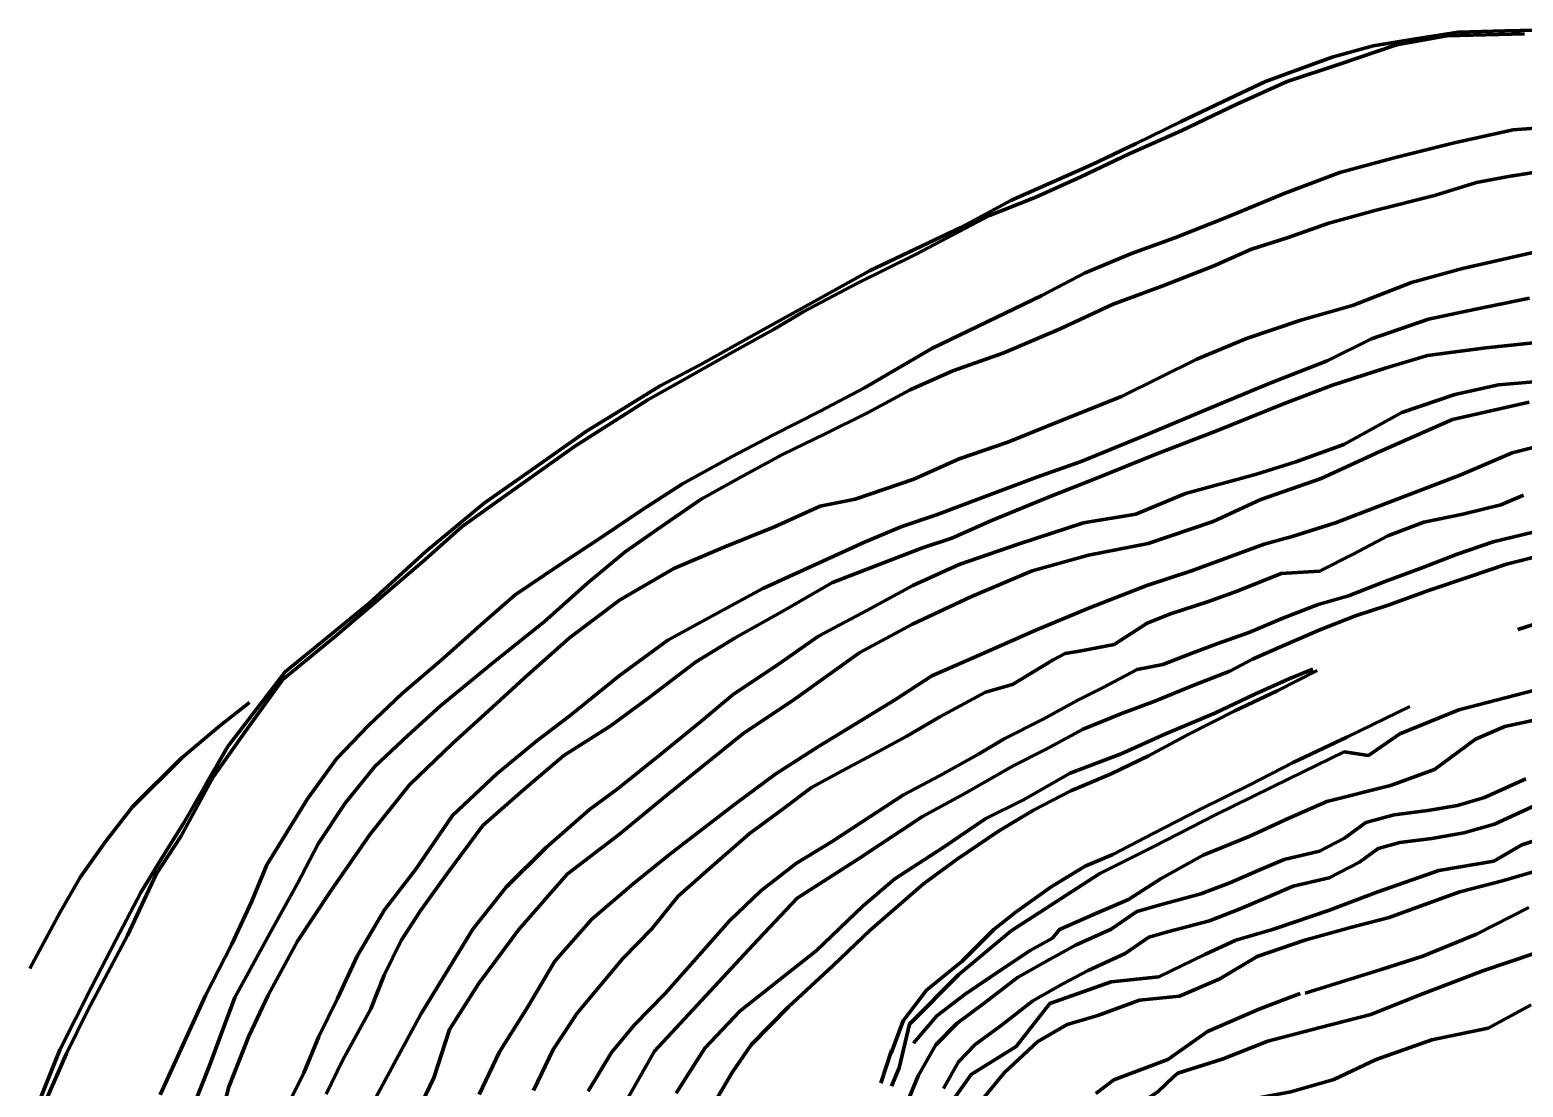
# Model space of a CAD drawing. Extents: x 334605 to 338795, y 3217454 to 3219673.
# Drawn here: x 334660.9 to 335033, y 3219407.8 to 3219671.1 of the extents above; entities that cross this region are included whole.
import ezdxf

# ---------------------------------------------------------------- set-up
doc = ezdxf.new("R2010")
doc.units = 0
doc.header["$MEASUREMENT"] = 0
doc.layers.add('CREST', color=5, linetype='Continuous', true_color=0x0000ff)
doc.layers.add('TOE', color=94, linetype='Continuous', true_color=0x00ac00)

msp = doc.modelspace()

# ---------------------------------------------------------------- linework, layer by layer
at = {"layer": 'CREST', "color": 5, "lineweight": 100, "true_color": 0x0000ff}
for points in [[(334661.247, 3219399.26, 1744.494), (334668.425, 3219417.159, 1745.753), (334676.2, 3219432.568, 1745.097), (334682.399, 3219444.445, 1744.954), (334688.598, 3219456.322, 1744.812), (334693.941, 3219464.991, 1744.043), (334699.285, 3219473.659, 1743.274), (334704.784, 3219483.18, 1742.988), (334710.283, 3219492.702, 1742.702), (334717.428, 3219502.001, 1742.826), (334724.573, 3219511.3, 1742.95), (334734.968, 3219519.771, 1742.257), (334745.362, 3219528.243, 1741.563), (334759.581, 3219541.236, 1742.081), (334774.141, 3219553.279, 1742.167), (334786.892, 3219562.224, 1742.396), (334799.644, 3219571.168, 1742.625), (334808.801, 3219576.848, 1742.917), (334817.959, 3219582.528, 1743.208), (334827.929, 3219587.697, 1742.805), (334842.95, 3219596.093, 1743.145), (334856.545, 3219603.589, 1743.033), (334870.139, 3219611.085, 1742.921), (334881.496, 3219616.506, 1742.535), (334892.852, 3219621.926, 1742.148), (334905.478, 3219628.707, 1742.146), (334915.459, 3219633.104, 1742.935), (334925.439, 3219637.501, 1743.724), (334936.527, 3219642.873, 1743.977), (334947.614, 3219648.244, 1744.23), (334958.213, 3219653.276, 1744.673), (334968.812, 3219658.308, 1745.116), (334985.397, 3219664.376, 1746.141), (334995.636, 3219667.141, 1745.888), (335006.206, 3219668.869, 1745.086), (335016.776, 3219670.597, 1744.284), (335028.407, 3219670.864, 1744.1), (335040.037, 3219671.13, 1743.915)], [(334661.247, 3219399.26, 1744.494), (334668.425, 3219417.159, 1745.753), (334676.2, 3219432.568, 1745.097), (334682.399, 3219444.445, 1744.954), (334688.598, 3219456.322, 1744.812), (334693.941, 3219464.991, 1744.043), (334699.285, 3219473.659, 1743.274), (334704.784, 3219483.18, 1742.988), (334710.283, 3219492.702, 1742.702), (334717.428, 3219502.001, 1742.826), (334724.573, 3219511.3, 1742.95), (334734.968, 3219519.771, 1742.257), (334745.362, 3219528.243, 1741.563), (334759.581, 3219541.236, 1742.081), (334774.141, 3219553.279, 1742.167), (334786.892, 3219562.224, 1742.396), (334799.644, 3219571.168, 1742.625), (334808.801, 3219576.848, 1742.917), (334817.959, 3219582.528, 1743.208), (334827.929, 3219587.697, 1742.805), (334842.95, 3219596.093, 1743.145), (334856.545, 3219603.589, 1743.033), (334870.139, 3219611.085, 1742.921), (334881.496, 3219616.506, 1742.535), (334892.852, 3219621.926, 1742.148), (334905.478, 3219628.707, 1742.146), (334915.459, 3219633.104, 1742.935), (334925.439, 3219637.501, 1743.724), (334936.527, 3219642.873, 1743.977), (334947.614, 3219648.244, 1744.23), (334958.213, 3219653.276, 1744.673), (334968.812, 3219658.308, 1745.116), (334985.397, 3219664.376, 1746.141), (334995.636, 3219667.141, 1745.888), (335006.206, 3219668.869, 1745.086), (335016.776, 3219670.597, 1744.284), (335028.407, 3219670.864, 1744.1), (335040.037, 3219671.13, 1743.915)], [(334662.338, 3219398.642, 1744.247), (334670.053, 3219416.24, 1745.677), (334675.364, 3219426.974, 1744.99), (334685.247, 3219445.638, 1744.939), (334692.436, 3219460.916, 1744.734), (334698.539, 3219470.285, 1743.244), (334706.699, 3219485.173, 1742.575), (334714.078, 3219495.63, 1742.753), (334724.007, 3219509.389, 1742.861), (334736.965, 3219520.088, 1741.473), (334748.867, 3219530.232, 1741.844), (334759.469, 3219539.267, 1741.934), (334768.681, 3219547.484, 1742.007), (334779.659, 3219555.344, 1742.274), (334796.657, 3219567.41, 1742.666), (334814.92, 3219578.978, 1742.985), (334824.501, 3219584.368, 1743.145), (334835.421, 3219590.517, 1743.193), (334846.382, 3219596.588, 1743.325), (334853.614, 3219600.914, 1743.431), (334867.118, 3219608.089, 1743.447), (334881.715, 3219615.293, 1743.6), (334900.049, 3219624.938, 1743.458), (334911.573, 3219629.502, 1743.759), (334922.795, 3219634.535, 1742.823), (334934.812, 3219640.267, 1743.249), (334947.737, 3219646.023, 1742.856), (334961.679, 3219652.643, 1743.731), (334974.167, 3219658.286, 1744.326), (334987.19, 3219662.55, 1746.048), (335001.422, 3219667.394, 1746.033), (335013.942, 3219669.653, 1744.91), (335033.31, 3219670.112, 1744.086)], [(334662.338, 3219398.642, 1744.247), (334670.053, 3219416.24, 1745.677), (334675.364, 3219426.974, 1744.99), (334685.247, 3219445.638, 1744.939), (334692.436, 3219460.916, 1744.734), (334698.539, 3219470.285, 1743.244), (334706.699, 3219485.173, 1742.575), (334714.078, 3219495.63, 1742.753), (334724.007, 3219509.389, 1742.861), (334736.965, 3219520.088, 1741.473), (334748.867, 3219530.232, 1741.844), (334759.469, 3219539.267, 1741.934), (334768.681, 3219547.484, 1742.007), (334779.659, 3219555.344, 1742.274), (334796.657, 3219567.41, 1742.666), (334814.92, 3219578.978, 1742.985), (334824.501, 3219584.368, 1743.145), (334835.421, 3219590.517, 1743.193), (334846.382, 3219596.588, 1743.325), (334853.614, 3219600.914, 1743.431), (334867.118, 3219608.089, 1743.447), (334881.715, 3219615.293, 1743.6), (334900.049, 3219624.938, 1743.458), (334911.573, 3219629.502, 1743.759), (334922.795, 3219634.535, 1742.823), (334934.812, 3219640.267, 1743.249), (334947.737, 3219646.023, 1742.856), (334961.679, 3219652.643, 1743.731), (334974.167, 3219658.286, 1744.326), (334987.19, 3219662.55, 1746.048), (335001.422, 3219667.394, 1746.033), (335013.942, 3219669.653, 1744.91), (335033.31, 3219670.112, 1744.086)], [(335040.873, 3219636.482, 1724.82), (335029.34, 3219634.595, 1724.621), (335021.358, 3219633.089, 1724.642), (335010.896, 3219629.873, 1724.575), (334996.37, 3219626.202, 1724.475), (334984.544, 3219623.025, 1724.423), (334974.168, 3219619.311, 1724.627), (334965.3, 3219616.506, 1724.519), (334955.706, 3219612.276, 1724.623), (334943.198, 3219607.42, 1724.661), (334930.828, 3219602.829, 1724.502), (334917.664, 3219596.714, 1724.293), (334903.612, 3219590.735, 1724.326), (334890.87, 3219586.245, 1724.099), (334880.224, 3219581.517, 1723.912), (334869.648, 3219575.777, 1723.76), (334859.106, 3219570.528, 1723.791), (334848.465, 3219565.386, 1723.881), (334837.891, 3219559.663, 1724.08), (334828.205, 3219554.292, 1724.143), (334819.158, 3219548.08, 1724.266), (334809.274, 3219541.122, 1724.287), (334799.99, 3219533.411, 1724.482), (334789.047, 3219523.733, 1724.324), (334777.08, 3219514.191, 1724.449), (334763.269, 3219502.794, 1724.192), (334755.087, 3219495.441, 1724.075), (334746.855, 3219487.681, 1723.932), (334739.489, 3219478.585, 1723.443), (334732.78, 3219468.403, 1723.2), (334727.648, 3219458.534, 1723.079), (334720.804, 3219446.291, 1722.441), (334712.016, 3219430.153, 1722.108), (334709.276, 3219422.891, 1721.983), (334705.61, 3219412.943, 1722.016), (334702.115, 3219404.216, 1722.204)], [(335029.34, 3219634.595, 1724.621), (335021.358, 3219633.089, 1724.642)], [(335029.34, 3219634.595, 1724.621), (335021.358, 3219633.089, 1724.642)], [(335029.34, 3219634.595, 1724.621), (335021.358, 3219633.089, 1724.642)], [(335029.34, 3219634.595, 1724.621), (335021.358, 3219633.089, 1724.642)], [(335010.896, 3219629.873, 1724.575), (334996.37, 3219626.202, 1724.475)], [(335010.896, 3219629.873, 1724.575), (334996.37, 3219626.202, 1724.475)], [(335010.896, 3219629.873, 1724.575), (334996.37, 3219626.202, 1724.475)], [(335010.896, 3219629.873, 1724.575), (334996.37, 3219626.202, 1724.475)], [(334984.544, 3219623.025, 1724.423), (334974.168, 3219619.311, 1724.627)], [(334984.544, 3219623.025, 1724.423), (334974.168, 3219619.311, 1724.627)], [(334984.544, 3219623.025, 1724.423), (334974.168, 3219619.311, 1724.627)], [(334984.544, 3219623.025, 1724.423), (334974.168, 3219619.311, 1724.627)], [(334965.3, 3219616.506, 1724.519), (334955.706, 3219612.276, 1724.623)], [(334965.3, 3219616.506, 1724.519), (334955.706, 3219612.276, 1724.623)], [(334965.3, 3219616.506, 1724.519), (334955.706, 3219612.276, 1724.623)], [(334965.3, 3219616.506, 1724.519), (334955.706, 3219612.276, 1724.623)], [(334943.198, 3219607.42, 1724.661), (334930.828, 3219602.829, 1724.502)], [(334943.198, 3219607.42, 1724.661), (334930.828, 3219602.829, 1724.502)], [(334943.198, 3219607.42, 1724.661), (334930.828, 3219602.829, 1724.502)], [(334943.198, 3219607.42, 1724.661), (334930.828, 3219602.829, 1724.502)], [(334724.743, 3219402.322, 1708.704), (334729.214, 3219411.44, 1708.674), (334732.953, 3219420.463, 1708.772), (334737.562, 3219429.882, 1708.968), (334742.468, 3219440.428, 1708.954), (334749.297, 3219451.981, 1709.012), (334757.131, 3219462.132, 1708.849), (334766.211, 3219475.456, 1708.611), (334777.305, 3219485.847, 1708.662), (334787.236, 3219494.111, 1708.477), (334795.536, 3219500.352, 1708.047), (334807.787, 3219510.232, 1707.788), (334819.89, 3219519.176, 1707.753), (334831.752, 3219525.615, 1707.482), (334843.53, 3219532.016, 1707.394), (334858.48, 3219538.79, 1706.436), (334868.905, 3219543.548, 1706.746), (334878.18, 3219547.484, 1706.527), (334886.836, 3219550.323, 1706.43), (334897.592, 3219554.414, 1706.112), (334911.536, 3219559.629, 1705.938), (334922.837, 3219563.607, 1705.766), (334938.9, 3219570.198, 1705.504), (334955.518, 3219577.206, 1705.548), (334969.712, 3219583.102, 1705.773), (334984.17, 3219588.688, 1705.69), (334995.166, 3219594.196, 1705.742), (335009.41, 3219599.064, 1706.447), (335020.759, 3219601.519, 1706.728), (335034.521, 3219604.313, 1706.99)], [(334917.664, 3219596.714, 1724.293)], [(334917.664, 3219596.714, 1724.293)], [(334917.664, 3219596.714, 1724.293)], [(334917.664, 3219596.714, 1724.293)], [(334903.612, 3219590.735, 1724.326)], [(334903.612, 3219590.735, 1724.326)], [(334903.612, 3219590.735, 1724.326)], [(334903.612, 3219590.735, 1724.326)], [(334890.87, 3219586.245, 1724.099), (334880.224, 3219581.517, 1723.912)], [(334890.87, 3219586.245, 1724.099), (334880.224, 3219581.517, 1723.912)], [(334890.87, 3219586.245, 1724.099), (334880.224, 3219581.517, 1723.912)], [(334890.87, 3219586.245, 1724.099), (334880.224, 3219581.517, 1723.912)], [(335042.405, 3219584.073, 1692.031), (335026.833, 3219582.716, 1692.057), (335015.991, 3219580.301, 1692.548), (335002.756, 3219575.835, 1692.62), (334988.327, 3219567.851, 1692.723), (334976.349, 3219563.599, 1693.035), (334966.518, 3219560.496, 1692.84), (334948.882, 3219555.655, 1692.284), (334936.486, 3219550.54, 1691.914), (334923.451, 3219548.396, 1693.007), (334907.149, 3219543.054, 1692.808), (334892.479, 3219537.98, 1692.795), (334880.94, 3219532.74, 1693.134), (334869.457, 3219526.513, 1693.546), (334857.402, 3219520.132, 1693.417), (334846.895, 3219512.768, 1693.614), (334836.25, 3219505.675, 1694.011), (334828.033, 3219498.778, 1694.18), (334817.762, 3219490.416, 1694.383), (334807.583, 3219482.275, 1694.464), (334800.251, 3219476.87, 1694.668), (334789.592, 3219467.497, 1694.91), (334779.594, 3219457.664, 1694.702), (334771.267, 3219447.161, 1695.073), (334764.463, 3219436.069, 1694.429), (334758.317, 3219426.038, 1694.86), (334751.677, 3219413.69, 1693.903), (334745.449, 3219402.186, 1694.926)], [(334869.648, 3219575.777, 1723.76)], [(334869.648, 3219575.777, 1723.76)], [(334869.648, 3219575.777, 1723.76)], [(334869.648, 3219575.777, 1723.76)], [(334772.849, 3219406.017, 1681.055), (334777.982, 3219416.672, 1680.869), (334784.974, 3219427.829, 1680.512), (334791.703, 3219439.24, 1680.547), (334800.969, 3219449.702, 1679.661), (334811.217, 3219458.509, 1679.475), (334820.734, 3219466.122, 1679.431), (334836.801, 3219478.482, 1679.075), (334846.783, 3219485.884, 1678.914), (334857.423, 3219492.711, 1679.019), (334868.028, 3219499.129, 1678.998), (334876.569, 3219504.349, 1678.908), (334885.665, 3219510.244, 1678.355), (334897.454, 3219515.404, 1679.214), (334911.581, 3219521.625, 1678.668), (334924.951, 3219527.192, 1678.776), (334939.218, 3219532.73, 1678.388), (334950.377, 3219536.392, 1678.861), (334968.46, 3219543.046, 1679.212), (334975.469, 3219544.948, 1679.135), (334986.233, 3219548.341, 1678.958), (334997.666, 3219552.797, 1678.82), (335017.426, 3219560.365, 1679.459), (335030.24, 3219565.79, 1679.523), (335053.07, 3219571.622, 1679.892)], [(334859.106, 3219570.528, 1723.791)], [(334859.106, 3219570.528, 1723.791)], [(334859.106, 3219570.528, 1723.791)], [(334859.106, 3219570.528, 1723.791)], [(334796.657, 3219567.41, 1742.666), (334779.659, 3219555.344, 1742.274)], [(334796.657, 3219567.41, 1742.666), (334779.659, 3219555.344, 1742.274)], [(334848.465, 3219565.386, 1723.881)], [(334848.465, 3219565.386, 1723.881)], [(334848.465, 3219565.386, 1723.881)], [(334848.465, 3219565.386, 1723.881)], [(334837.891, 3219559.663, 1724.08)], [(334837.891, 3219559.663, 1724.08)], [(334837.891, 3219559.663, 1724.08)], [(334837.891, 3219559.663, 1724.08)], [(334828.205, 3219554.292, 1724.143)], [(334828.205, 3219554.292, 1724.143)], [(334828.205, 3219554.292, 1724.143)], [(334828.205, 3219554.292, 1724.143)], [(335037.866, 3219546.599, 1663.044), (335025.497, 3219543.641, 1663.04), (335016.525, 3219540.596, 1663.04), (335007.95, 3219537.263, 1662.955), (334998.349, 3219533.667, 1662.438), (334989.464, 3219530.195, 1661.741), (334981.884, 3219528.022, 1661.709), (334973.136, 3219524.619, 1662.098), (334964.889, 3219521.148, 1662.377), (334956.919, 3219518.3, 1662.765), (334950.302, 3219515.822, 1662.444), (334943.172, 3219513.077, 1662.807), (334936.798, 3219511.869, 1662.256), (334928.381, 3219507.362, 1663.039), (334922.06, 3219504.244, 1663.382), (334913.426, 3219499.504, 1662.864), (334903.697, 3219494.594, 1663.315), (334897.245, 3219490.779, 1663.446), (334887.561, 3219485.343, 1663.751), (334878.601, 3219480.599, 1663.424), (334868.087, 3219473.763, 1663.178), (334860.862, 3219468.984, 1663.785), (334851.911, 3219463.65, 1663.678), (334843.029, 3219456.756, 1663.478), (334835.273, 3219449.222, 1664.301), (334826.946, 3219439.886, 1663.18), (334819.202, 3219431.176, 1662.756), (334811.52, 3219423.296, 1663.625), (334805.842, 3219416.431, 1663.867), (334800.023, 3219406.882, 1663.695)], [(334819.158, 3219548.08, 1724.266)], [(334819.158, 3219548.08, 1724.266)], [(334819.158, 3219548.08, 1724.266)], [(334819.158, 3219548.08, 1724.266)], [(334809.274, 3219541.122, 1724.287), (334799.99, 3219533.411, 1724.482)], [(334809.274, 3219541.122, 1724.287), (334799.99, 3219533.411, 1724.482)], [(334809.274, 3219541.122, 1724.287), (334799.99, 3219533.411, 1724.482)], [(334809.274, 3219541.122, 1724.287), (334799.99, 3219533.411, 1724.482)], [(334789.047, 3219523.733, 1724.324)], [(334789.047, 3219523.733, 1724.324)], [(334789.047, 3219523.733, 1724.324)], [(334789.047, 3219523.733, 1724.324)], [(334777.08, 3219514.191, 1724.449)], [(334777.08, 3219514.191, 1724.449)], [(334777.08, 3219514.191, 1724.449)], [(334777.08, 3219514.191, 1724.449)], [(334980.557, 3219511.948, 1648.027), (334974.815, 3219509.592, 1648.293), (334966.105, 3219505.692, 1648.173), (334956.15, 3219500.952, 1647.917), (334943.711, 3219495.746, 1647.631), (334932.84, 3219490.885, 1647.381), (334920.147, 3219486.052, 1647.766), (334908.473, 3219479.384, 1647.751), (334899.116, 3219474.719, 1648.202), (334888.445, 3219467.53, 1648.228), (334876.432, 3219459.73, 1648.171), (334868.574, 3219452.988, 1648.274), (334856.813, 3219441.781, 1648.562), (334849.368, 3219435.921, 1648.594), (334837.841, 3219426.729, 1648.673), (334829.112, 3219417.591, 1649.054), (334821.93, 3219406.31, 1648.906)], [(335038.124, 3219507.29, 1650.867), (335016.976, 3219501.787, 1651.234)], [(334763.269, 3219502.794, 1724.192), (334755.087, 3219495.441, 1724.075)], [(334763.269, 3219502.794, 1724.192), (334755.087, 3219495.441, 1724.075)], [(334763.269, 3219502.794, 1724.192), (334755.087, 3219495.441, 1724.075)], [(334763.269, 3219502.794, 1724.192), (334755.087, 3219495.441, 1724.075)], [(335016.976, 3219501.787, 1651.234), (335002.283, 3219495.786, 1651.234), (334994.44, 3219490.461, 1649.813), (334988.349, 3219491.314, 1649.583), (334974.8, 3219484.718, 1647.931), (334956.291, 3219475.667, 1646.243), (334940.819, 3219467.668, 1644.487), (334927.516, 3219461.085, 1643.689), (334905.448, 3219446.797, 1640.782), (334892.388, 3219435.859, 1638.579), (334880.122, 3219423.504, 1636.98), (334877.557, 3219412.69, 1636.87), (334875.585, 3219408.125, 1636.115)], [(334746.855, 3219487.681, 1723.932)], [(334746.855, 3219487.681, 1723.932)], [(334746.855, 3219487.681, 1723.932)], [(334746.855, 3219487.681, 1723.932)], [(334879.175, 3219403.219, 1633.41), (334882.241, 3219410.63, 1633.41), (334886.67, 3219418.396, 1633.41), (334891.851, 3219423.721, 1633.41), (334898.712, 3219428.797, 1633.41), (334906.959, 3219435.159, 1633.41), (334914.949, 3219439.665, 1633.41), (334921.479, 3219443.164, 1633.41), (334930.36, 3219447.217, 1633.41), (334936.688, 3219451.601, 1633.41), (334942.9, 3219453.317, 1633.41), (334952.648, 3219455.942, 1633.41), (334959.862, 3219458.718, 1633.41), (334966.917, 3219461.755, 1633.41), (334973.475, 3219464.548, 1633.41), (334982.219, 3219466.587, 1633.41), (334988.496, 3219469.817, 1633.41), (334993.795, 3219473.73, 1633.41), (335000.878, 3219475.615, 1633.41), (335009.211, 3219476.71, 1633.41), (335016.598, 3219477.977, 1633.41), (335023.385, 3219479.946, 1633.41), (335033.648, 3219484.641, 1633.41)], [(334739.489, 3219478.585, 1723.443), (334732.78, 3219468.403, 1723.2)], [(334739.489, 3219478.585, 1723.443), (334732.78, 3219468.403, 1723.2)], [(334739.489, 3219478.585, 1723.443), (334732.78, 3219468.403, 1723.2)], [(334739.489, 3219478.585, 1723.443), (334732.78, 3219468.403, 1723.2)], [(334966.69, 3219440.38, 1619.954), (334978.572, 3219444.439, 1619.367), (334989.939, 3219447.584, 1619.413), (334999.627, 3219450.108, 1619.175), (335007.326, 3219452.914, 1618.581), (335017.197, 3219456.509, 1618.505), (335027.828, 3219459.255, 1618.529), (335038.62, 3219462.361, 1618.258), (335050.966, 3219465.619, 1618.251), (335063.345, 3219466.976, 1618.257), (335075.394, 3219468.761, 1618.79), (335085.724, 3219470.606, 1618.701), (335091.595, 3219474.276, 1618.654), (335101.73, 3219471.276, 1618.849), (335110.326, 3219471.385, 1618.857), (335119.333, 3219472.73, 1618.677), (335130.079, 3219471.549, 1619.008), (335133.15, 3219471.453, 1618.989)], [(334727.648, 3219458.534, 1723.079), (334720.804, 3219446.291, 1722.441)], [(334727.648, 3219458.534, 1723.079), (334720.804, 3219446.291, 1722.441)], [(334727.648, 3219458.534, 1723.079), (334720.804, 3219446.291, 1722.441)], [(334727.648, 3219458.534, 1723.079), (334720.804, 3219446.291, 1722.441)], [(334946.942, 3219411.289, 1606.103), (334958.277, 3219414.898, 1605.851), (334969.363, 3219419.289, 1606.452), (334982.442, 3219422.66, 1606.267), (334995.051, 3219425.958, 1605.82), (335007.058, 3219430.731, 1605.071), (335022.948, 3219436.825, 1605.021), (335035.756, 3219441.127, 1604.306), (335048.384, 3219444.386, 1603.761), (335059.32, 3219446.643, 1603.648), (335069.876, 3219447.167, 1603.108), (335082.476, 3219446.31, 1602.541), (335095.078, 3219447.436, 1603.238), (335102.541, 3219446.461, 1603.017), (335111.937, 3219445.92, 1603.791), (335123.671, 3219444.374, 1603.35), (335132.524, 3219440.827, 1602.458), (335141.808, 3219439.699, 1602.373), (335151.656, 3219438.397, 1602.841), (335158.504, 3219438.152, 1602.963)], [(334966.69, 3219440.38, 1619.954), (334957.411, 3219434.834, 1620.716), (334947.375, 3219430.508, 1620.565), (334937.392, 3219429.493, 1620.38), (334927.049, 3219425.708, 1620.673), (334919.345, 3219423.424, 1620.959), (334912.034, 3219419.172, 1621.064), (334903.777, 3219411.455, 1621.672), (334898.36, 3219404.907, 1621.552)], [(334712.016, 3219430.153, 1722.108)], [(334712.016, 3219430.153, 1722.108)], [(334712.016, 3219430.153, 1722.108)], [(334712.016, 3219430.153, 1722.108)], [(334709.276, 3219422.891, 1721.983)], [(334709.276, 3219422.891, 1721.983)], [(334709.276, 3219422.891, 1721.983)], [(334709.276, 3219422.891, 1721.983)], [(334705.61, 3219412.943, 1722.016)], [(334705.61, 3219412.943, 1722.016)], [(334705.61, 3219412.943, 1722.016)], [(334705.61, 3219412.943, 1722.016)], [(334924.133, 3219393.45, 1607.013), (334925.842, 3219394.59, 1606.71), (334928.041, 3219395.434, 1606.21), (334935.872, 3219402.646, 1605.914), (334942.08, 3219406.781, 1605.864), (334945.771, 3219410.305, 1606.296), (334946.942, 3219411.289, 1606.103)]]:
    msp.add_polyline3d(points, dxfattribs=at)
at = {"layer": 'TOE', "color": 94, "lineweight": 100, "true_color": 0x00ac00}
for points in [[(335044.735, 3219647.35, 1725.503), (335030.493, 3219646.207, 1725.102), (335015.829, 3219643, 1725.132), (335000.856, 3219639.263, 1724.925), (334987.274, 3219635.616, 1724.899), (334973.441, 3219630.4, 1724.891), (334959.366, 3219624.532, 1724.717), (334946.236, 3219619.378, 1725.04), (334935.401, 3219615.477, 1725.203), (334923.832, 3219610.644, 1725.134), (334913.034, 3219605.009, 1724.893), (334885.625, 3219591.788, 1724.425), (334868.915, 3219581.965, 1724.213), (334857.796, 3219576.157, 1724.069), (334846.042, 3219570.242, 1724.221), (334835.725, 3219564.788, 1724.498), (334823.515, 3219558.043, 1724.579), (334813.465, 3219551.646, 1724.524), (334804.055, 3219545.256, 1724.505), (334792.522, 3219537.634, 1724.53), (334781.839, 3219530.44, 1724.586), (334774.031, 3219523.653, 1724.57), (334763.294, 3219514.08, 1724.415), (334753.771, 3219505.921, 1724.356), (334745.307, 3219497.913, 1724.093), (334737.345, 3219489.607, 1724.084), (334730.078, 3219479.613, 1723.637), (334720.017, 3219463.235, 1723.326), (334716.214, 3219454.129, 1722.886), (334711.302, 3219443.463, 1722.615), (334704.663, 3219430.687, 1722.277), (334693.374, 3219405.893, 1722.287)], [(335047.062, 3219618.35, 1707.407), (335031.432, 3219614.743, 1707.056), (335017.852, 3219611.698, 1706.692), (335005.189, 3219608.229, 1706.359), (334990.486, 3219602.503, 1705.96), (334977.616, 3219598.835, 1705.701), (334964.07, 3219594.244, 1705.949), (334951.675, 3219589.129, 1705.826), (334932.915, 3219579.856, 1705.655), (334917.302, 3219573.605, 1705.928), (334904.575, 3219568.493, 1706.029), (334892.5, 3219564.283, 1706.305), (334881.205, 3219559.207, 1706.522), (334866.528, 3219554.296, 1706.91), (334857.821, 3219552.542, 1707.49), (334846.497, 3219547.38, 1707.594), (334834.053, 3219542.425, 1707.691), (334821.383, 3219536.959, 1708.118), (334807.867, 3219529.11, 1708.386), (334795.357, 3219519.695, 1707.908), (334784.06, 3219509.651, 1708.427), (334775.196, 3219501.551, 1708.753), (334766.272, 3219493.438, 1708.95), (334755.522, 3219483.134, 1709.077), (334745.698, 3219470.856, 1708.992), (334735.912, 3219456.738, 1709.256), (334727.588, 3219444.156, 1708.977), (334720.276, 3219430.723, 1709.039), (334715.48, 3219420.535, 1709.046), (334710.508, 3219407.892, 1709.167), (334707.614, 3219396.838, 1709.033)], [(335038.673, 3219593.567, 1692.425), (335023.637, 3219591.937, 1692.903), (335009.166, 3219590.017, 1693.29), (334998.623, 3219586.864, 1693.271), (334985.476, 3219582.685, 1693.346), (334973.281, 3219578.037, 1693.356), (334956.819, 3219571.399, 1693.302), (334941.704, 3219565.541, 1693.425), (334926.486, 3219559.433, 1693.472), (334914.326, 3219554.601, 1693.57), (334900.389, 3219548.862, 1693.639), (334890.619, 3219544.583, 1693.567), (334883.327, 3219542.161, 1694.011), (334871.485, 3219537.617, 1693.809), (334860.881, 3219533.528, 1693.838), (334848.555, 3219526.382, 1693.759), (334836.695, 3219519.716, 1694.275), (334826.789, 3219513.695, 1694.766), (334814.902, 3219504.591, 1694.846), (334805.479, 3219497.737, 1695.057), (334793.99, 3219490.407, 1695.624), (334783.942, 3219481.843, 1695.075), (334773.763, 3219473.003, 1695.573), (334764.713, 3219460.787, 1695.651), (334758.214, 3219451.657, 1695.493), (334753.462, 3219444.371, 1695.768), (334749.251, 3219435.749, 1695.754), (334745.881, 3219427.362, 1695.617), (334738.794, 3219414.502, 1695.854), (334734.776, 3219406.057, 1695.958)], [(334755.591, 3219397.711, 1680.802), (334761.569, 3219410.168, 1680.972), (334765.523, 3219422.212, 1681.039), (334772.744, 3219433.594, 1681.057), (334782.782, 3219447.125, 1680.724), (334794.8, 3219460.887, 1680.084), (334807.824, 3219470.853, 1680.016), (334820.131, 3219480.947, 1679.638), (334838.561, 3219495.807, 1679.362), (334851.399, 3219504.343, 1679.383), (334867.699, 3219516.086, 1679.798), (334880.81, 3219523.138, 1678.669), (334895.376, 3219529.931, 1678.551), (334910.648, 3219536.384, 1678.896), (334924.658, 3219540.333, 1678.829), (334939.565, 3219543.196, 1679.414), (334955.774, 3219548.732, 1679.13), (334967.616, 3219554.191, 1680.909), (334982.69, 3219559.412, 1680.289), (334997.292, 3219566.14, 1681.509), (335015.401, 3219574.11, 1681.69), (335034.495, 3219578.426, 1681.532)], [(335033.07, 3219555.245, 1663.12), (335027.453, 3219552.837, 1662.688), (335017.965, 3219550.551, 1662.758), (335008.209, 3219548.496, 1662.507), (334999.301, 3219545.12, 1662.166), (334990.624, 3219540.573, 1661.74), (334982.223, 3219536.365, 1661.995), (334972.697, 3219535.766, 1661.968), (334961.687, 3219531.382, 1662.55), (334954.368, 3219528.732, 1662.108), (334945.123, 3219525.695, 1662.069), (334939.319, 3219523.402, 1662.431), (334931.043, 3219518.056, 1662.298), (334922.901, 3219516.463, 1662.557), (334918.908, 3219515.819, 1662.264), (334915.851, 3219514.246, 1662.845), (334905.744, 3219508.078, 1663.409), (334898.995, 3219506.186, 1663.732), (334887.619, 3219500.049, 1664.113), (334879.438, 3219495.237, 1664.127), (334872.408, 3219491.386, 1663.728), (334863.356, 3219486.645, 1663.718), (334855.705, 3219482.443, 1663.965), (334848.584, 3219477.113, 1664.043), (334840.139, 3219470.946, 1664.128), (334830.297, 3219462.286, 1664.472), (334822.456, 3219455.402, 1665.264), (334815.92, 3219447.278, 1664.686), (334808.678, 3219439.863, 1664.412), (334797.283, 3219426.292, 1665.044), (334791.278, 3219417.256, 1664.652), (334786.442, 3219406.992, 1664.653)], [(335037.74, 3219540.355, 1651.271), (335028.842, 3219538.089, 1650.626), (335019.492, 3219534.951, 1650.033), (335009.655, 3219531.62, 1649.467), (334999.312, 3219527.839, 1649.034), (334991.234, 3219525.174, 1649.009), (334982.297, 3219521.765, 1648.469), (334973.72, 3219517.954, 1648.487), (334965.508, 3219514.405, 1648.294), (334959.884, 3219511.433, 1648.231), (334950.956, 3219507.971, 1647.759), (334941.229, 3219503.978, 1647.881), (334932.765, 3219500.82, 1647.913), (334923.338, 3219496.998, 1647.958), (334913.953, 3219491.891, 1647.91), (334905.916, 3219487.862, 1647.834), (334893.866, 3219480.989, 1647.878), (334883.291, 3219475.21, 1648.033), (334867.388, 3219464.701, 1647.897), (334852.08, 3219454.882, 1647.809), (334841.021, 3219443.159, 1647.872), (334816.559, 3219416.844, 1648.014), (334795.064, 3219378.918, 1648.197)], [(335037.389, 3219523.651, 1650.503), (335031.666, 3219521.82, 1649.7)], [(334981.696, 3219511.58, 1647.198), (334971.698, 3219506.548, 1646.348), (334961.156, 3219501.582, 1645.021), (334949.499, 3219495.658, 1644.562), (334939.613, 3219490.388, 1643.586), (334930.297, 3219485.884, 1642.31), (334920.257, 3219481.596, 1641.502), (334910.968, 3219476.791, 1640.608), (334902.235, 3219471.613, 1639.778), (334891.984, 3219464.621, 1639.027), (334883.585, 3219458.507, 1637.745), (334870.295, 3219446.898, 1636.16), (334861.05, 3219438.111, 1635.296), (334849.949, 3219427.864, 1634.697), (334840.659, 3219418.339, 1634.885), (334835.933, 3219411.485, 1634.591), (334830.663, 3219402.629, 1634.497)], [(334660.945, 3219437.393, 1742.921), (334668.471, 3219451.43, 1743.191), (334673.555, 3219460.254, 1743.36), (334679.875, 3219469.093, 1743.157), (334686.544, 3219477.633, 1743.363), (334698.798, 3219489.846, 1743.028), (334708.323, 3219497.879, 1742.668), (334715.628, 3219503.665, 1742.551)], [(334660.945, 3219437.393, 1742.921), (334668.471, 3219451.43, 1743.191), (334673.555, 3219460.254, 1743.36), (334679.875, 3219469.093, 1743.157), (334686.544, 3219477.633, 1743.363), (334698.798, 3219489.846, 1743.028), (334708.323, 3219497.879, 1742.668), (334715.628, 3219503.665, 1742.551)], [(334660.945, 3219437.393, 1742.921), (334668.471, 3219451.43, 1743.191), (334673.555, 3219460.254, 1743.36), (334679.875, 3219469.093, 1743.157), (334686.544, 3219477.633, 1743.363), (334698.798, 3219489.846, 1743.028), (334708.323, 3219497.879, 1742.668), (334715.628, 3219503.665, 1742.551)], [(334660.945, 3219437.393, 1742.921), (334668.471, 3219451.43, 1743.191), (334673.555, 3219460.254, 1743.36), (334679.875, 3219469.093, 1743.157), (334686.544, 3219477.633, 1743.363), (334698.798, 3219489.846, 1743.028), (334708.323, 3219497.879, 1742.668), (334715.628, 3219503.665, 1742.551)], [(335004.737, 3219502.649, 1648.726), (334989.074, 3219495.002, 1647.209), (334975.686, 3219488.709, 1645.913), (334964.73, 3219483.074, 1644.733), (334952.631, 3219477.101, 1643.681), (334940.99, 3219471.124, 1642.604), (334930.72, 3219465.812, 1641.678), (334923.855, 3219462.886, 1641.111), (334915.401, 3219457.718, 1640.499), (334906.705, 3219451.538, 1639.724), (334901.094, 3219447.116, 1638.568), (334893.247, 3219439.224, 1637.403), (334884.366, 3219431.967, 1636.066), (334878.516, 3219424.328, 1635.366), (334875.51, 3219416.276, 1634.34), (334875.592, 3219416.939, 1634.378), (334872.988, 3219408.805, 1634.216)], [(334881.051, 3219418.759, 1633.41), (334886.895, 3219425.627, 1633.41), (334893.928, 3219431.003, 1633.41), (334903.219, 3219437.208, 1633.41), (334910.123, 3219441.877, 1633.41), (334915.699, 3219444.981, 1633.41), (334917.456, 3219447.124, 1633.41), (334926.483, 3219451.07, 1633.41), (334934.684, 3219454.577, 1633.41), (334942.789, 3219459.836, 1633.41), (334953.26, 3219465.574, 1633.41), (334964.897, 3219470.339, 1633.41), (334974.439, 3219474.735, 1633.41), (334984.032, 3219478.964, 1633.41), (334999.893, 3219482.999, 1633.41), (335010.897, 3219486.94, 1633.41), (335021.135, 3219494.493, 1633.41), (335028.412, 3219497.661, 1633.41), (335038.057, 3219499.696, 1633.41)], [(334888.54, 3219407.546, 1618.41), (334892.309, 3219414.154, 1618.41), (334896.472, 3219418.432, 1618.41), (334902.932, 3219423.212, 1618.41), (334910.836, 3219429.309, 1618.41), (334918.322, 3219433.531, 1618.41), (334924.588, 3219436.889, 1618.41), (334933.834, 3219441.108, 1618.41), (334939.697, 3219445.17, 1618.41), (334944.742, 3219446.564, 1618.41), (334954.821, 3219449.278, 1618.41), (334962.504, 3219452.234, 1618.41), (334969.672, 3219455.32, 1618.41), (334975.658, 3219457.869, 1618.41), (334984.652, 3219459.967, 1618.41), (334992.2, 3219463.851, 1618.41), (334996.882, 3219467.308, 1618.41), (335002.24, 3219468.734, 1618.41), (335010.259, 3219469.788, 1618.41), (335018.17, 3219471.144, 1618.41), (335025.829, 3219473.367, 1618.41), (335036.328, 3219478.169, 1618.41)], [(335043.856, 3219471.747, 1618.733), (335032.671, 3219468.17, 1618.419)], [(334961.428, 3219444.409, 1619.98), (334970.527, 3219447.133, 1620.058), (334971.558, 3219447.395, 1619.979), (334984.441, 3219451.87, 1619.962), (334996.768, 3219456.448, 1620.032), (335011.98, 3219461.825, 1619.091), (335025.629, 3219464.098, 1618.608), (335032.671, 3219468.17, 1618.419)], [(334961.428, 3219444.409, 1619.98), (334970.527, 3219447.133, 1620.058), (334971.558, 3219447.395, 1619.979), (334984.441, 3219451.87, 1619.962), (334996.768, 3219456.448, 1620.032), (335011.98, 3219461.825, 1619.091), (335025.629, 3219464.098, 1618.608), (335032.671, 3219468.17, 1618.419)], [(335034.406, 3219452.542, 1603.41), (335021.363, 3219445.932, 1603.41), (335007.979, 3219440.46, 1603.41)], [(334961.428, 3219444.409, 1619.98), (334953.641, 3219440.834, 1620.171), (334942.242, 3219435.314, 1620.485), (334930.33, 3219434.034, 1620.99), (334915.075, 3219428.709, 1621.443), (334906.706, 3219417.996, 1621.07), (334895.431, 3219410.984, 1620.897), (334887.08, 3219399.208, 1620.878), (334883.782, 3219391.692, 1620.994)], [(334978.643, 3219431.211, 1606.427), (334997.596, 3219437.133, 1605.815), (335007.979, 3219440.46, 1606.321)], [(334978.643, 3219431.211, 1606.427), (334997.596, 3219437.133, 1605.815), (335007.979, 3219440.46, 1606.321)], [(334978.643, 3219431.211, 1606.427), (334997.596, 3219437.133, 1605.815), (335007.979, 3219440.46, 1606.321)], [(334978.643, 3219431.211, 1606.427), (334997.596, 3219437.133, 1605.815), (335007.979, 3219440.46, 1606.321)], [(334977.403, 3219431.18, 1606.413), (334967.375, 3219427.305, 1606.945), (334954.334, 3219421.709, 1606.429), (334944.421, 3219414.714, 1606.363), (334930.983, 3219409.643, 1606.551), (334926.529, 3219406.234, 1606.55)], [(335034.94, 3219428.381, 1590.275), (335024.276, 3219422.535, 1590.503), (335010.237, 3219419.602, 1590.928), (334996.333, 3219414.733, 1591.242), (334985.796, 3219409.753, 1591.93), (334975.108, 3219406.671, 1592.92), (334961.752, 3219404.181, 1595.276)]]:
    msp.add_polyline3d(points, dxfattribs=at)

doc.saveas('drawing.dxf')
